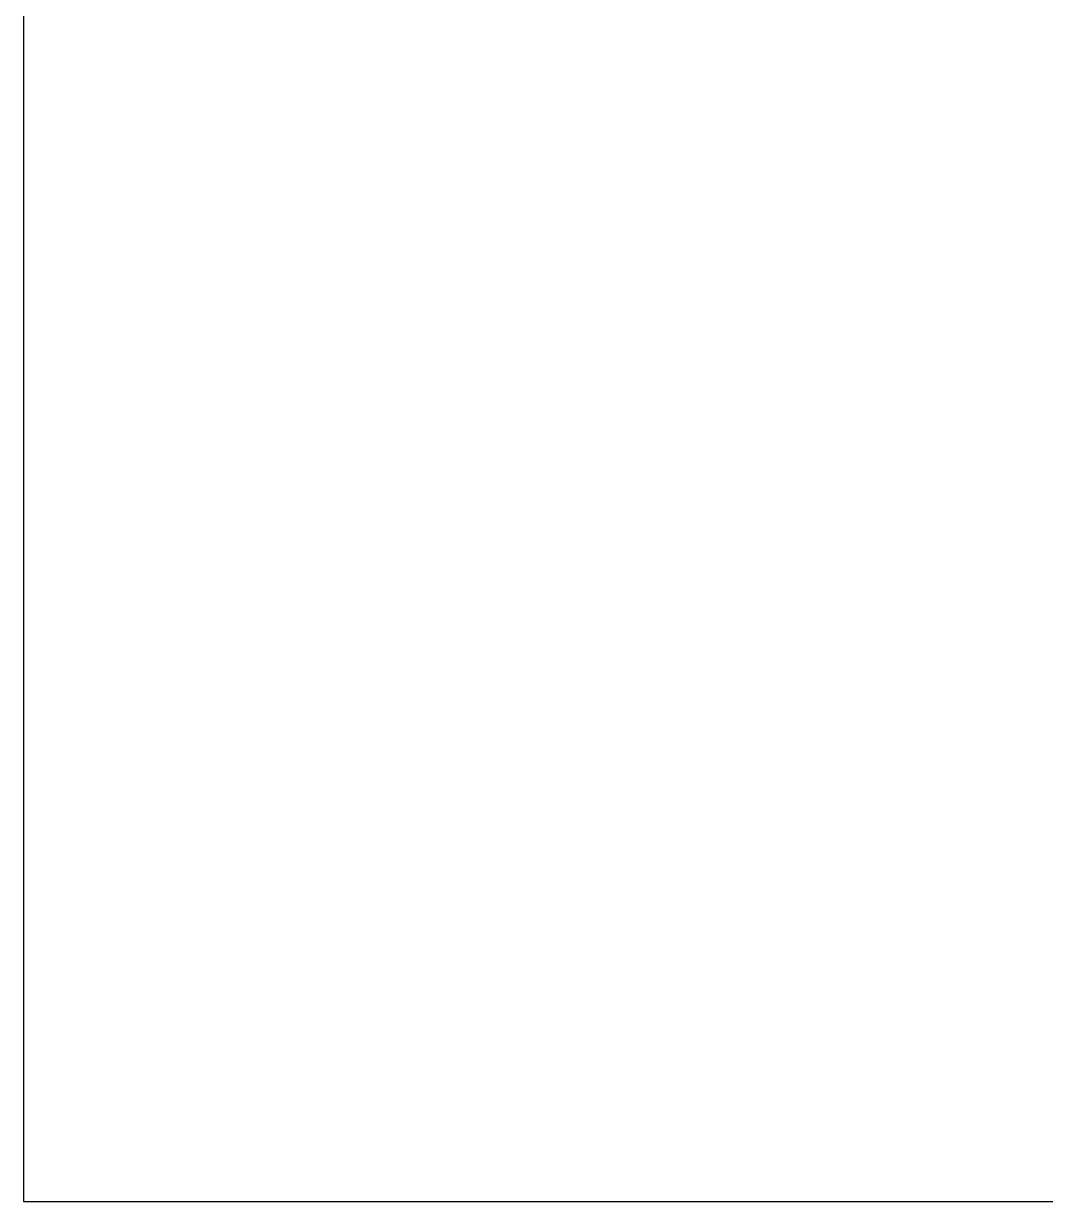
# Model space of a CAD drawing. Header units: millimetres. Extents: x -12.5 to 12.5, y -12.5 to 14.
# Drawn here: x -12.5 to -10.262, y -12.5 to -9.919 of the extents above; entities that cross this region are included whole.
import ezdxf

# ---------------------------------------------------------------- set-up
doc = ezdxf.new("R2010")
doc.units = ezdxf.units.MM
doc.layers.add('Body', color=7, linetype='CONTINUOUS')

msp = doc.modelspace()

# ---------------------------------------------------------------- linework, layer by layer
at = {"layer": 'Body'}
for p, q in [((-12.5, 12.5, 40.7), (-12.5, -12.5, 40.7)), ((-12.5, 12.5, 40.7), (-12.5, -12.5, 40.7)), ((-12.5, 0), (-12.5, -12.5)), ((-12.5, 0), (-12.5, -12.5)), ((-12.5, -12.5), (-12.5, -12.5, 40.7)), ((-12.5, -12.5), (-12.5, -12.5, 40.7)), ((-12.5, -12.5), (0, -12.5)), ((-12.5, -12.5, 40.7), (12.5, -12.5, 40.7)), ((-12.5, -12.5), (0, -12.5)), ((-12.5, -12.5, 40.7), (12.5, -12.5, 40.7))]:
    msp.add_line(p, q, dxfattribs=at)
msp.add_circle((0, 0), 12.5, dxfattribs=at)
msp.add_circle((0, 0), 12.5, dxfattribs=at)
msp.add_arc((0, 0), 12.5, -180, -90, dxfattribs=at)
msp.add_arc((0, 0), 12.5, -180, -90, dxfattribs=at)

doc.saveas('drawing.dxf')
